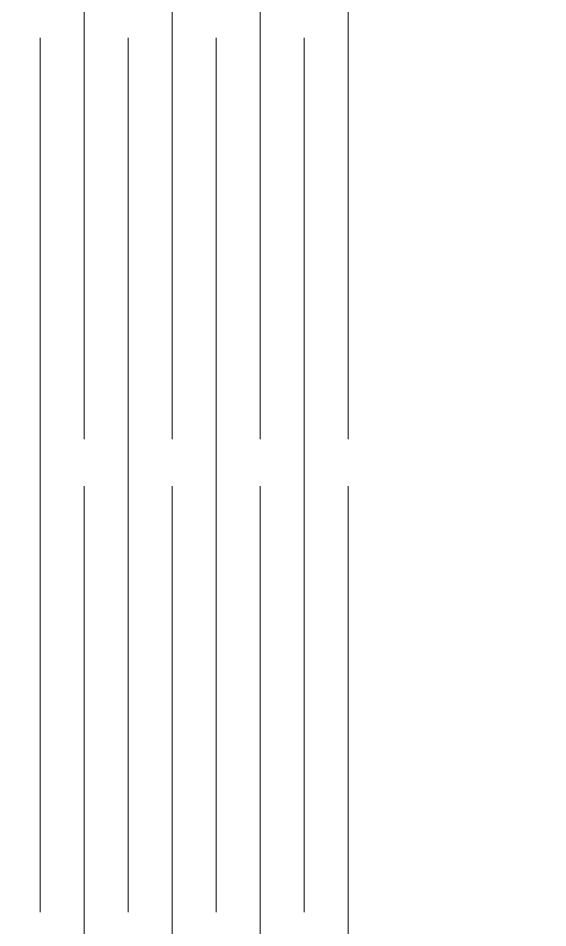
# Model space of a CAD drawing. Header units: millimetres. Extents: x -297 to 103, y -88 to 145.
# Drawn here: x -97.13 to -72.74, y -46.08 to -4.18 of the extents above; entities that cross this region are included whole.
import ezdxf

# ---------------------------------------------------------------- set-up
doc = ezdxf.new("R2010")
doc.units = ezdxf.units.MM
doc.header["$MEASUREMENT"] = 0
doc.layers.add('Layer 2', color=7, linetype='Continuous')

msp = doc.modelspace()

# ---------------------------------------------------------------- linework, layer by layer
at = {"layer": 'Layer 2', "color": 242, "lineweight": 9}
msp.add_open_spline([(103.077, 130.6953), (103.077, 130.6953), (103.077, -73.3769), (103.077, -73.3769), (103.077, -73.3769), (103.077, -80.5232), (95.8072, -86.3708), (86.9223, -86.3708), (86.9223, -86.3708), (86.9223, -86.3708), (-281.1854, -86.3708), (-281.1854, -86.3708), (-281.1854, -86.3708), (-290.0702, -86.3708), (-297.3401, -80.5232), (-297.3401, -73.3769), (-297.3401, -73.3769), (-297.3401, -73.3769), (-297.3401, 130.6953), (-297.3401, 130.6953), (-297.3401, 130.6953), (-297.3401, 137.8417), (-290.0702, 143.6892), (-281.1854, 143.6892), (-281.1854, 143.6892), (-281.1854, 143.6892), (86.9223, 143.6892), (86.9223, 143.6892), (86.9223, 143.6892), (95.8072, 143.6892), (103.077, 137.8417), (103.077, 130.6953)], degree=3, knots=[0, 0, 0, 0, 0.1111111, 0.1111111, 0.1111111, 0.1111111, 0.2222222, 0.2222222, 0.2222222, 0.2222222, 0.3333333, 0.3333333, 0.3333333, 0.3333333, 0.4444444, 0.4444444, 0.4444444, 0.4444444, 0.5555556, 0.5555556, 0.5555556, 0.5555556, 0.6666667, 0.6666667, 0.6666667, 0.6666667, 0.7777778, 0.7777778, 0.7777778, 0.7777778, 1, 1, 1, 1], dxfattribs=at)
for points in [[(-94.0913, 16.6465), (-94.0913, 16.6465), (-94.0913, -23.5687), (-94.0913, -23.5687)], [(-90.0375, 16.6465), (-90.0375, 16.6465), (-90.0375, -23.5687), (-90.0375, -23.5687)], [(-85.9838, 16.6465), (-85.9838, 16.6465), (-85.9838, -23.5687), (-85.9838, -23.5687)], [(-81.9301, 16.6465), (-81.9301, 16.6465), (-81.9301, -23.5687), (-81.9301, -23.5687)], [(-96.1181, -5.0914), (-96.1181, -5.0914), (-96.1181, -45.3527), (-96.1181, -45.3527)], [(-92.0644, -5.0914), (-92.0644, -5.0914), (-92.0644, -45.3527), (-92.0644, -45.3527)], [(-88.0107, -5.0914), (-88.0107, -5.0914), (-88.0107, -45.3527), (-88.0107, -45.3527)], [(-83.957, -5.0914), (-83.957, -5.0914), (-83.957, -45.3527), (-83.957, -45.3527)], [(-94.0913, -25.7424), (-94.0913, -25.7424), (-94.0913, -65.9576), (-94.0913, -65.9576)], [(-90.0375, -25.7424), (-90.0375, -25.7424), (-90.0375, -65.9576), (-90.0375, -65.9576)], [(-85.9838, -25.7424), (-85.9838, -25.7424), (-85.9838, -65.9576), (-85.9838, -65.9576)], [(-81.9301, -25.7424), (-81.9301, -25.7424), (-81.9301, -65.9576), (-81.9301, -65.9576)]]:
    msp.add_open_spline(points, degree=3, dxfattribs=at)

doc.saveas('drawing.dxf')
